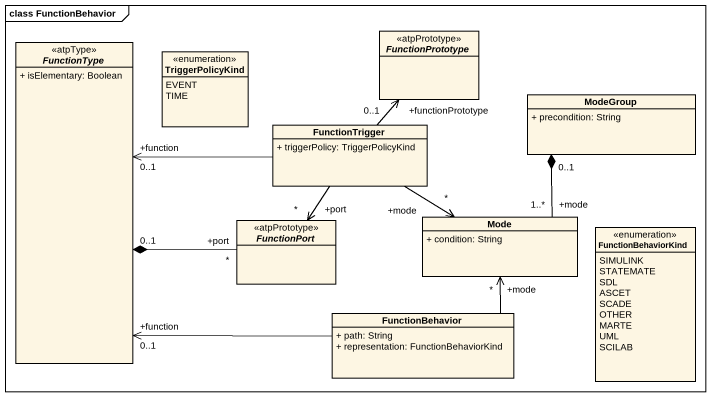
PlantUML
@startuml
mainframe class FunctionBehavior
hide circle
hide empty members
skinparam classAttributeIconSize 0
abstract class FunctionPrototype <<atpPrototype>>
abstract class FunctionType <<atpType>> {
  + isElementary: Boolean
}
enum TriggerPolicyKind {
  EVENT
  TIME
}
class ModeGroup {
  + precondition: String
}
class FunctionTrigger {
  + triggerPolicy: TriggerPolicyKind
}
abstract class FunctionPort <<atpPrototype>>
class Mode {
  + condition: String
}
enum FunctionBehaviorKind {
  SIMULINK
  STATEMATE
  SDL
  ASCET
  SCADE
  OTHER
  MARTE
  UML
  SCILAB
}
class FunctionBehavior {
  + path: String
  + representation: FunctionBehaviorKind
}
FunctionType "0..1" *-right- "+port\n*" FunctionPort
ModeGroup "0..1" *-- "+mode\n1..*" Mode
FunctionTrigger -up-> "+functionPrototype\n0..1" FunctionPrototype
FunctionTrigger -left-> "+function\n0..1" FunctionType
FunctionTrigger --> "+port\n*" FunctionPort
FunctionTrigger --> "+mode\n*" Mode
FunctionBehavior -left-> "+function\n0..1" FunctionType
FunctionBehavior -up-> "+mode\n*" Mode
@enduml
